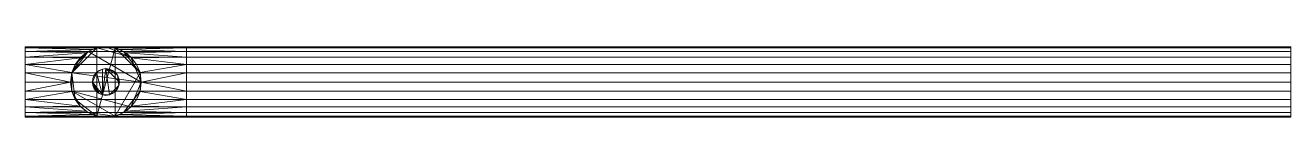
# Model space of a CAD drawing. Header units: inches. Extents: x -3325 to -59, y 5 to 733.
# Drawn here: x -151.86 to -128.36, y 386.27 to 387.58 of the extents above; entities that cross this region are included whole.
import ezdxf

# ---------------------------------------------------------------- set-up
doc = ezdxf.new("R2010")
doc.units = ezdxf.units.IN
doc.header["$MEASUREMENT"] = 0
doc.layers.add('F-SPRN', color=10, linetype='Continuous', lineweight=9)
doc.layers.add('P-PIPE', color=10, linetype='Continuous', lineweight=9)

# ---------------------------------------------------------------- blocks, each defined once
blk = doc.blocks.new('Sprinkler - Pendent_up - 1_2_ Pendent-388337-06 - Fifth Level')
at = {"layer": 'F-SPRN'}
mesh = blk.add_polyface(dxfattribs=at)
corners = [(0, 0.25), (-0.065, 0.241), (-0.125, 0.217), (-0.177, 0.177), (-0.217, 0.125), (-0.241, 0.065), (-0.25, 0), (-0.241, -0.065), (-0.217, -0.125), (-0.177, -0.177), (-0.125, -0.217), (-0.065, -0.241), (0, -0.25), (0.065, -0.241), (0.125, -0.217), (0.177, -0.177), (0.217, -0.125), (0.241, -0.065), (0.25, 0), (0.241, 0.065), (0.217, 0.125), (0.177, 0.177), (0.125, 0.217), (0.065, 0.241)]
mesh.append_faces([[corners[k] for k in face] for face in [(3, 1, 2), (17, 15, 16)]], dxfattribs={"vtx0": -1})
mesh.append_faces([[corners[k] for k in face] for face in [(0, 13, 17, 18)]], dxfattribs={"vtx0": -1, "vtx1": -1, "vtx3": -1})
mesh.append_faces([[corners[k] for k in face] for face in [(11, 0, 1, 3)]], dxfattribs={"vtx0": -1, "vtx2": -1, "vtx3": -1})
mesh.append_faces([[corners[k] for k in face] for face in [(0, 11, 12, 13)]], dxfattribs={"vtx0": -1, "vtx3": -1})
mesh.append_faces([[corners[k] for k in face] for face in [(9, 10, 6)]], dxfattribs={"vtx1": -1, "vtx2": -1})
mesh.append_faces([[corners[k] for k in face] for face in [(10, 11, 3, 6), (20, 21, 0, 18)]], dxfattribs={"vtx1": -1, "vtx2": -1, "vtx3": -1})
mesh.append_faces([[corners[k] for k in face] for face in [(7, 8, 9, 6), (4, 5, 6, 3), (22, 23, 0, 21), (18, 19, 20)]], dxfattribs={"vtx2": -1})
mesh.append_faces([[corners[k] for k in face] for face in [(13, 14, 15, 17)]], dxfattribs={"vtx2": -1, "vtx3": -1})
mesh = blk.add_polyface(dxfattribs=at)
corners = [(0, 0.25, -2.125), (0.065, 0.241, -2.125), (0.125, 0.217, -2.125), (0.177, 0.177, -2.125), (0.217, 0.125, -2.125), (0.241, 0.065, -2.125), (0.25, 0, -2.125), (0.241, -0.065, -2.125), (0.217, -0.125, -2.125), (0.177, -0.177, -2.125), (0.125, -0.217, -2.125), (0.065, -0.241, -2.125), (0, -0.25, -2.125), (-0.065, -0.241, -2.125), (-0.125, -0.217, -2.125), (-0.177, -0.177, -2.125), (-0.217, -0.125, -2.125), (-0.241, -0.065, -2.125), (-0.25, 0, -2.125), (-0.241, 0.065, -2.125), (-0.217, 0.125, -2.125), (-0.177, 0.177, -2.125), (-0.125, 0.217, -2.125), (-0.065, 0.241, -2.125)]
mesh.append_faces([[corners[k] for k in face] for face in [(9, 7, 8), (13, 11, 12)]], dxfattribs={"vtx0": -1})
mesh.append_faces([[corners[k] for k in face] for face in [(4, 0, 3)]], dxfattribs={"vtx0": -1, "vtx1": -1})
mesh.append_faces([[corners[k] for k in face] for face in [(0, 11, 13, 23), (13, 18, 21)]], dxfattribs={"vtx0": -1, "vtx1": -1, "vtx2": -1})
mesh.append_faces([[corners[k] for k in face] for face in [(7, 11, 0, 4)]], dxfattribs={"vtx0": -1, "vtx1": -1, "vtx2": -1, "vtx3": -1})
mesh.append_faces([[corners[k] for k in face] for face in [(6, 7, 4, 5)]], dxfattribs={"vtx1": -1})
mesh.append_faces([[corners[k] for k in face] for face in [(13, 14, 17, 18)]], dxfattribs={"vtx1": -1, "vtx3": -1})
mesh.append_faces([[corners[k] for k in face] for face in [(15, 16, 17, 14)]], dxfattribs={"vtx2": -1})
mesh.append_faces([[corners[k] for k in face] for face in [(9, 10, 11, 7), (21, 22, 23, 13)]], dxfattribs={"vtx2": -1, "vtx3": -1})
mesh.append_faces([[corners[k] for k in face] for face in [(0, 1, 2, 3), (18, 19, 20, 21)]], dxfattribs={"vtx3": -1})
mesh = blk.add_polyface(dxfattribs=at)
corners = [(0, -0.25), (-0.065, -0.241), (-0.125, -0.217), (-0.177, -0.177), (-0.217, -0.125), (-0.241, -0.065), (-0.25, 0), (-0.241, 0.065), (-0.217, 0.125), (-0.177, 0.177), (-0.125, 0.217), (-0.065, 0.241), (0, 0.25), (0, 0.25, -2.125), (-0.065, 0.241, -2.125), (-0.125, 0.217, -2.125), (-0.177, 0.177, -2.125), (-0.217, 0.125, -2.125), (-0.241, 0.065, -2.125), (-0.25, 0, -2.125), (-0.241, -0.065, -2.125), (-0.217, -0.125, -2.125), (-0.177, -0.177, -2.125), (-0.125, -0.217, -2.125), (-0.065, -0.241, -2.125), (0, -0.25, -2.125)]
mesh.append_faces([[corners[k] for k in face] for face in [(13, 14, 11, 12), (0, 1, 24, 25)]], dxfattribs={"vtx1": -1})
mesh.append_faces([[corners[k] for k in face] for face in [(14, 15, 10, 11), (16, 17, 8, 9), (15, 16, 9, 10), (17, 18, 7, 8), (6, 7, 18, 19), (19, 20, 5, 6), (20, 21, 4, 5), (22, 23, 2, 3), (21, 22, 3, 4), (23, 24, 1, 2)]], dxfattribs={"vtx1": -1, "vtx3": -1})
mesh = blk.add_polyface(dxfattribs=at)
corners = [(0, 0.25), (0.065, 0.241), (0.125, 0.217), (0.177, 0.177), (0.217, 0.125), (0.241, 0.065), (0.25, 0), (0.241, -0.065), (0.217, -0.125), (0.177, -0.177), (0.125, -0.217), (0.065, -0.241), (0, -0.25), (0, -0.25, -2.125), (0.065, -0.241, -2.125), (0.125, -0.217, -2.125), (0.177, -0.177, -2.125), (0.217, -0.125, -2.125), (0.241, -0.065, -2.125), (0.25, 0, -2.125), (0.241, 0.065, -2.125), (0.217, 0.125, -2.125), (0.177, 0.177, -2.125), (0.125, 0.217, -2.125), (0.065, 0.241, -2.125), (0, 0.25, -2.125)]
mesh.append_faces([[corners[k] for k in face] for face in [(13, 14, 11, 12), (0, 1, 24, 25)]], dxfattribs={"vtx1": -1})
mesh.append_faces([[corners[k] for k in face] for face in [(14, 15, 10, 11), (16, 17, 8, 9), (15, 16, 9, 10), (17, 18, 7, 8), (6, 7, 18, 19), (19, 20, 5, 6), (20, 21, 4, 5), (22, 23, 2, 3), (21, 22, 3, 4), (23, 24, 1, 2)]], dxfattribs={"vtx1": -1, "vtx3": -1})
blk = doc.blocks.new('Tee - Welded - Generic - Standard-1086689-06 - Fifth Level')
at = {"layer": 'P-PIPE'}
mesh = blk.add_polyface(dxfattribs=at)
corners = [(-1.496, -0.657), (-1.496, -0.635, 0.17), (-1.496, -0.569, 0.329), (-1.496, -0.465, 0.465), (-1.496, -0.329, 0.569), (-1.496, -0.17, 0.635), (-1.496, 0, 0.657), (-1.496, 0.17, 0.635), (-1.496, 0.329, 0.569), (-1.496, 0.465, 0.465), (-1.496, 0.569, 0.329), (-1.496, 0.635, 0.17), (-1.496, 0.657), (-1.496, 0.635, -0.17), (-1.496, 0.569, -0.329), (-1.496, 0.465, -0.465), (-1.496, 0.329, -0.569), (-1.496, 0.17, -0.635), (-1.496, 0, -0.657), (-1.496, -0.17, -0.635), (-1.496, -0.329, -0.569), (-1.496, -0.465, -0.465), (-1.496, -0.569, -0.329), (-1.496, -0.635, -0.17)]
mesh.append_faces([[corners[k] for k in face] for face in [(20, 17, 18, 19)]], dxfattribs={"vtx0": -1})
mesh.append_faces([[corners[k] for k in face] for face in [(23, 17, 20), (11, 23, 8, 10)]], dxfattribs={"vtx0": -1, "vtx1": -1, "vtx2": -1})
mesh.append_faces([[corners[k] for k in face] for face in [(17, 23, 11, 14)]], dxfattribs={"vtx0": -1, "vtx1": -1, "vtx2": -1, "vtx3": -1})
mesh.append_faces([[corners[k] for k in face] for face in [(16, 17, 14, 15), (9, 10, 8)]], dxfattribs={"vtx1": -1})
mesh.append_faces([[corners[k] for k in face] for face in [(7, 8, 3, 6)]], dxfattribs={"vtx1": -1, "vtx2": -1})
mesh.append_faces([[corners[k] for k in face] for face in [(23, 0, 3, 8)]], dxfattribs={"vtx1": -1, "vtx2": -1, "vtx3": -1})
mesh.append_faces([[corners[k] for k in face] for face in [(12, 13, 14, 11)]], dxfattribs={"vtx2": -1})
mesh.append_faces([[corners[k] for k in face] for face in [(20, 21, 22, 23), (0, 1, 2, 3), (3, 4, 5, 6)]], dxfattribs={"vtx3": -1})
mesh = blk.add_polyface(dxfattribs=at)
corners = [(-1.496, 0.657), (-1.496, 0.635, 0.17), (-1.496, 0.569, 0.329), (-1.496, 0.465, 0.465), (-1.496, 0.329, 0.569), (-1.496, 0.17, 0.635), (-1.496, 0, 0.657), (-1.496, -0.17, 0.635), (-1.496, -0.329, 0.569), (-1.496, -0.465, 0.465), (-1.496, -0.569, 0.329), (-1.496, -0.635, 0.17), (-1.496, -0.657), (-0.657, -0.657), (-0.634, -0.634, 0.175), (-0.569, -0.569, 0.329), (-0.477, -0.477, 0.452), (-0.369, -0.369, 0.545), (-0.25, -0.25, 0.608), (-0.126, -0.126, 0.645), (0, 0, 0.657), (0.126, -0.126, 0.645), (0.25, -0.25, 0.608), (0.369, -0.369, 0.545), (0.477, -0.477, 0.452), (0.569, -0.569, 0.329), (0.634, -0.634, 0.175), (0.657, -0.657), (1.496, -0.657), (1.496, -0.635, 0.17), (1.496, -0.569, 0.329), (1.496, -0.465, 0.465), (1.496, -0.329, 0.569), (1.496, -0.17, 0.635), (1.496, 0, 0.657), (1.496, 0.17, 0.635), (1.496, 0.329, 0.569), (1.496, 0.465, 0.465), (1.496, 0.569, 0.329), (1.496, 0.635, 0.17), (1.496, 0.657)]
mesh.append_faces([[corners[k] for k in face] for face in [(13, 11, 12)]], dxfattribs={"vtx0": -1})
mesh.append_faces([[corners[k] for k in face] for face in [(27, 29, 26), (25, 30, 24), (11, 14, 10), (9, 17, 8), (16, 10, 15), (23, 32, 22), (21, 34, 20), (22, 33, 21), (33, 22, 32), (19, 7, 18), (7, 19, 6)]], dxfattribs={"vtx0": -1, "vtx1": -1})
mesh.append_faces([[corners[k] for k in face] for face in [(30, 25, 26), (24, 30, 31), (8, 17, 18), (21, 33, 34), (18, 7, 8), (20, 5, 6)]], dxfattribs={"vtx0": -1, "vtx2": -1})
mesh.append_faces([[corners[k] for k in face] for face in [(20, 34, 35, 5)]], dxfattribs={"vtx0": -1, "vtx2": -1, "vtx3": -1})
mesh.append_faces([[corners[k] for k in face] for face in [(28, 29, 27)]], dxfattribs={"vtx1": -1})
mesh.append_faces([[corners[k] for k in face] for face in [(29, 30, 26), (31, 32, 23), (23, 24, 31), (13, 14, 11), (14, 15, 10), (16, 17, 9), (9, 10, 16), (19, 20, 6)]], dxfattribs={"vtx1": -1, "vtx2": -1})
mesh.append_faces([[corners[k] for k in face] for face in [(38, 39, 1, 2), (36, 37, 3, 4), (37, 38, 2, 3), (35, 36, 4, 5)]], dxfattribs={"vtx1": -1, "vtx3": -1})
mesh.append_faces([[corners[k] for k in face] for face in [(39, 40, 0, 1)]], dxfattribs={"vtx3": -1})
mesh = blk.add_polyface(dxfattribs=at)
corners = [(-1.496, -0.657), (-1.496, -0.635, -0.17), (-1.496, -0.569, -0.329), (-1.496, -0.465, -0.465), (-1.496, -0.329, -0.569), (-1.496, -0.17, -0.635), (-1.496, 0, -0.657), (-1.496, 0.17, -0.635), (-1.496, 0.329, -0.569), (-1.496, 0.465, -0.465), (-1.496, 0.569, -0.329), (-1.496, 0.635, -0.17), (-1.496, 0.657), (1.496, 0.657), (1.496, 0.635, -0.17), (1.496, 0.569, -0.329), (1.496, 0.465, -0.465), (1.496, 0.329, -0.569), (1.496, 0.17, -0.635), (1.496, 0, -0.657), (1.496, -0.17, -0.635), (1.496, -0.329, -0.569), (1.496, -0.465, -0.465), (1.496, -0.569, -0.329), (1.496, -0.635, -0.17), (1.496, -0.657), (0.657, -0.657), (0.634, -0.634, -0.175), (0.569, -0.569, -0.329), (0.477, -0.477, -0.452), (0.369, -0.369, -0.545), (0.25, -0.25, -0.608), (0.126, -0.126, -0.645), (0, 0, -0.657), (-0.126, -0.126, -0.645), (-0.25, -0.25, -0.608), (-0.369, -0.369, -0.545), (-0.477, -0.477, -0.452), (-0.569, -0.569, -0.329), (-0.634, -0.634, -0.175), (-0.657, -0.657)]
mesh.append_faces([[corners[k] for k in face] for face in [(1, 40, 0)]], dxfattribs={"vtx0": -1})
mesh.append_faces([[corners[k] for k in face] for face in [(33, 19, 32), (6, 34, 5), (32, 20, 31), (24, 27, 23), (27, 24, 26), (36, 4, 35), (3, 37, 2), (38, 2, 37), (21, 31, 20)]], dxfattribs={"vtx0": -1, "vtx1": -1})
mesh.append_faces([[corners[k] for k in face] for face in [(35, 4, 5), (6, 33, 34), (23, 28, 29), (29, 22, 23), (21, 30, 31), (23, 27, 28), (36, 3, 4), (3, 36, 37), (39, 1, 2)]], dxfattribs={"vtx0": -1, "vtx2": -1})
mesh.append_faces([[corners[k] for k in face] for face in [(13, 14, 11, 12)]], dxfattribs={"vtx1": -1})
mesh.append_faces([[corners[k] for k in face] for face in [(19, 20, 32), (34, 35, 5), (6, 7, 33), (21, 22, 30), (29, 30, 22), (39, 40, 1), (38, 39, 2)]], dxfattribs={"vtx1": -1, "vtx2": -1})
mesh.append_faces([[corners[k] for k in face] for face in [(18, 19, 33, 7)]], dxfattribs={"vtx1": -1, "vtx2": -1, "vtx3": -1})
mesh.append_faces([[corners[k] for k in face] for face in [(15, 16, 9, 10), (14, 15, 10, 11), (16, 17, 8, 9), (17, 18, 7, 8)]], dxfattribs={"vtx1": -1, "vtx3": -1})
mesh.append_faces([[corners[k] for k in face] for face in [(24, 25, 26)]], dxfattribs={"vtx2": -1})
mesh = blk.add_polyface(dxfattribs=at)
corners = [(1.496, -0.657), (1.496, -0.635, -0.17), (1.496, -0.569, -0.329), (1.496, -0.465, -0.465), (1.496, -0.329, -0.569), (1.496, -0.17, -0.635), (1.496, 0, -0.657), (1.496, 0.17, -0.635), (1.496, 0.329, -0.569), (1.496, 0.465, -0.465), (1.496, 0.569, -0.329), (1.496, 0.635, -0.17), (1.496, 0.657), (1.496, 0.635, 0.17), (1.496, 0.569, 0.329), (1.496, 0.465, 0.465), (1.496, 0.329, 0.569), (1.496, 0.17, 0.635), (1.496, 0, 0.657), (1.496, -0.17, 0.635), (1.496, -0.329, 0.569), (1.496, -0.465, 0.465), (1.496, -0.569, 0.329), (1.496, -0.635, 0.17)]
mesh.append_faces([[corners[k] for k in face] for face in [(7, 5, 6), (10, 8, 9), (4, 2, 3), (16, 14, 15), (23, 21, 22)]], dxfattribs={"vtx0": -1})
mesh.append_faces([[corners[k] for k in face] for face in [(1, 5, 0)]], dxfattribs={"vtx0": -1, "vtx1": -1})
mesh.append_faces([[corners[k] for k in face] for face in [(5, 10, 11, 0), (23, 12, 13, 21)]], dxfattribs={"vtx0": -1, "vtx2": -1, "vtx3": -1})
mesh.append_faces([[corners[k] for k in face] for face in [(21, 16, 17, 18)]], dxfattribs={"vtx0": -1, "vtx3": -1})
mesh.append_faces([[corners[k] for k in face] for face in [(7, 8, 10, 5), (13, 14, 16, 21)]], dxfattribs={"vtx1": -1, "vtx2": -1, "vtx3": -1})
mesh.append_faces([[corners[k] for k in face] for face in [(4, 5, 1, 2), (23, 0, 11, 12)]], dxfattribs={"vtx1": -1, "vtx3": -1})
mesh.append_faces([[corners[k] for k in face] for face in [(19, 20, 21, 18)]], dxfattribs={"vtx2": -1})
mesh = blk.add_polyface(dxfattribs=at)
corners = [(-0.657, -1.496), (-0.635, -1.496, 0.17), (-0.569, -1.496, 0.329), (-0.465, -1.496, 0.465), (-0.329, -1.496, 0.569), (-0.17, -1.496, 0.635), (0, -1.496, 0.657), (0.17, -1.496, 0.635), (0.329, -1.496, 0.569), (0.465, -1.496, 0.465), (0.569, -1.496, 0.329), (0.635, -1.496, 0.17), (0.657, -1.496), (0.657, -0.657), (0.634, -0.634, 0.175), (0.569, -0.569, 0.329), (0.477, -0.477, 0.452), (0.369, -0.369, 0.545), (0.25, -0.25, 0.608), (0.126, -0.126, 0.645), (0, 0, 0.657), (-0.126, -0.126, 0.645), (-0.25, -0.25, 0.608), (-0.369, -0.369, 0.545), (-0.477, -0.477, 0.452), (-0.569, -0.569, 0.329), (-0.634, -0.634, 0.175), (-0.657, -0.657)]
mesh.append_faces([[corners[k] for k in face] for face in [(13, 11, 12)]], dxfattribs={"vtx0": -1})
mesh.append_faces([[corners[k] for k in face] for face in [(22, 5, 21), (24, 3, 23), (8, 18, 7), (17, 9, 16)]], dxfattribs={"vtx0": -1, "vtx1": -1})
mesh.append_faces([[corners[k] for k in face] for face in [(24, 2, 3), (26, 1, 2), (22, 4, 5), (6, 20, 21), (21, 5, 6), (19, 6, 7), (16, 9, 10), (17, 8, 9), (6, 19, 20)]], dxfattribs={"vtx0": -1, "vtx2": -1})
mesh.append_faces([[corners[k] for k in face] for face in [(26, 27, 1), (3, 4, 23), (25, 26, 2), (24, 25, 2), (22, 23, 4), (10, 11, 14), (18, 19, 7), (17, 18, 8), (13, 14, 11), (15, 16, 10), (14, 15, 10)]], dxfattribs={"vtx1": -1, "vtx2": -1})
mesh.append_faces([[corners[k] for k in face] for face in [(27, 0, 1)]], dxfattribs={"vtx2": -1})
mesh = blk.add_polyface(dxfattribs=at)
corners = [(0.657, -1.496), (0.635, -1.496, -0.17), (0.569, -1.496, -0.329), (0.465, -1.496, -0.465), (0.329, -1.496, -0.569), (0.17, -1.496, -0.635), (0, -1.496, -0.657), (-0.17, -1.496, -0.635), (-0.329, -1.496, -0.569), (-0.465, -1.496, -0.465), (-0.569, -1.496, -0.329), (-0.635, -1.496, -0.17), (-0.657, -1.496), (-0.657, -0.657), (-0.634, -0.634, -0.175), (-0.569, -0.569, -0.329), (-0.477, -0.477, -0.452), (-0.369, -0.369, -0.545), (-0.25, -0.25, -0.608), (-0.126, -0.126, -0.645), (0, 0, -0.657), (0.126, -0.126, -0.645), (0.25, -0.25, -0.608), (0.369, -0.369, -0.545), (0.477, -0.477, -0.452), (0.569, -0.569, -0.329), (0.634, -0.634, -0.175), (0.657, -0.657)]
mesh.append_faces([[corners[k] for k in face] for face in [(13, 11, 12)]], dxfattribs={"vtx0": -1})
mesh.append_faces([[corners[k] for k in face] for face in [(22, 5, 21), (24, 3, 23), (8, 18, 7), (17, 9, 16)]], dxfattribs={"vtx0": -1, "vtx1": -1})
mesh.append_faces([[corners[k] for k in face] for face in [(24, 2, 3), (26, 1, 2), (22, 4, 5), (6, 20, 21), (21, 5, 6), (19, 6, 7), (16, 9, 10), (17, 8, 9), (6, 19, 20)]], dxfattribs={"vtx0": -1, "vtx2": -1})
mesh.append_faces([[corners[k] for k in face] for face in [(0, 1, 27)]], dxfattribs={"vtx1": -1})
mesh.append_faces([[corners[k] for k in face] for face in [(26, 27, 1), (3, 4, 23), (25, 26, 2), (24, 25, 2), (22, 23, 4), (10, 11, 14), (18, 19, 7), (17, 18, 8), (13, 14, 11), (15, 16, 10), (14, 15, 10)]], dxfattribs={"vtx1": -1, "vtx2": -1})
mesh = blk.add_polyface(dxfattribs=at)
corners = [(-0.657, -1.496), (-0.635, -1.496, -0.17), (-0.569, -1.496, -0.329), (-0.465, -1.496, -0.465), (-0.329, -1.496, -0.569), (-0.17, -1.496, -0.635), (0, -1.496, -0.657), (0.17, -1.496, -0.635), (0.329, -1.496, -0.569), (0.465, -1.496, -0.465), (0.569, -1.496, -0.329), (0.635, -1.496, -0.17), (0.657, -1.496), (0.635, -1.496, 0.17), (0.569, -1.496, 0.329), (0.465, -1.496, 0.465), (0.329, -1.496, 0.569), (0.17, -1.496, 0.635), (0, -1.496, 0.657), (-0.17, -1.496, 0.635), (-0.329, -1.496, 0.569), (-0.465, -1.496, 0.465), (-0.569, -1.496, 0.329), (-0.635, -1.496, 0.17)]
mesh.append_faces([[corners[k] for k in face] for face in [(16, 14, 15), (13, 11, 12)]], dxfattribs={"vtx0": -1})
mesh.append_faces([[corners[k] for k in face] for face in [(0, 3, 11, 13)]], dxfattribs={"vtx0": -1, "vtx1": -1, "vtx2": -1, "vtx3": -1})
mesh.append_faces([[corners[k] for k in face] for face in [(16, 0, 13, 14), (21, 0, 16, 17)]], dxfattribs={"vtx0": -1, "vtx1": -1, "vtx3": -1})
mesh.append_faces([[corners[k] for k in face] for face in [(5, 8, 9, 11)]], dxfattribs={"vtx0": -1, "vtx2": -1, "vtx3": -1})
mesh.append_faces([[corners[k] for k in face] for face in [(17, 18, 21)]], dxfattribs={"vtx1": -1, "vtx2": -1})
mesh.append_faces([[corners[k] for k in face] for face in [(6, 7, 8, 5), (9, 10, 11), (22, 23, 0, 21), (19, 20, 21, 18)]], dxfattribs={"vtx2": -1})
mesh.append_faces([[corners[k] for k in face] for face in [(3, 4, 5, 11)]], dxfattribs={"vtx2": -1, "vtx3": -1})
mesh.append_faces([[corners[k] for k in face] for face in [(0, 1, 2, 3)]], dxfattribs={"vtx3": -1})

msp = doc.modelspace()

# ---------------------------------------------------------------- linework, layer by layer
at = {"layer": 'P-PIPE', "color": 1}
for p, q in [((-148.869, 386.925, 1084), (-151.861, 386.925, 1084)), ((-150.365, 386.925, 1082.504), (-150.365, 386.925, 1071)), ((-150.365, 386.925, 1082.504), (-150.365, 386.925, 1071)), ((-150.365, 386.925, 1082.504), (-150.365, 386.925, 1084)), ((-148.869, 386.925, 1084), (-128.365, 386.925, 1084)), ((-148.869, 386.925, 1084), (-128.365, 386.925, 1084))]:
    msp.add_line(p, q, dxfattribs=at)

# ---------------------------------------------------------------- block references
at = {"layer": 'P-PIPE', "color": 1, "extrusion": (0, 1, 0)}
msp.add_blockref('Tee - Welded - Generic - Standard-1086689-06 - Fifth Level', (150.365, 1084, 386.925), dxfattribs=at)
at = {"layer": 'P-PIPE', "color": 1}
msp.add_blockref('Sprinkler - Pendent_up - 1_2_ Pendent-388337-06 - Fifth Level', (-150.365, 386.925, 1071), dxfattribs=at)

# ---------------------------------------------------------------- meshes
mesh = msp.add_polyface(dxfattribs=at)
corners = [(-149.707, 386.925, 1082.504), (-149.73, 387.095, 1082.504), (-149.796, 387.254, 1082.504), (-149.9, 387.39, 1082.504), (-150.036, 387.494, 1082.504), (-150.195, 387.56, 1082.504), (-150.365, 387.583, 1082.504), (-150.535, 387.56, 1082.504), (-150.694, 387.494, 1082.504), (-150.83, 387.39, 1082.504), (-150.934, 387.254, 1082.504), (-151, 387.095, 1082.504), (-151.022, 386.925, 1082.504), (-151, 386.755, 1082.504), (-150.934, 386.596, 1082.504), (-150.83, 386.46, 1082.504), (-150.694, 386.356, 1082.504), (-150.535, 386.29, 1082.504), (-150.365, 386.268, 1082.504), (-150.195, 386.29, 1082.504), (-150.036, 386.356, 1082.504), (-149.9, 386.46, 1082.504), (-149.796, 386.596, 1082.504), (-149.73, 386.755, 1082.504)]
mesh.append_faces([[corners[k] for k in face] for face in [(19, 5, 17, 18)]], dxfattribs={"vtx0": -1, "vtx1": -1, "color": 1})
mesh.append_faces([[corners[k] for k in face] for face in [(14, 17, 7, 11)]], dxfattribs={"vtx0": -1, "vtx1": -1, "vtx2": -1, "vtx3": -1, "color": 1})
mesh.append_faces([[corners[k] for k in face] for face in [(23, 1, 19, 20)]], dxfattribs={"vtx0": -1, "vtx1": -1, "vtx3": -1, "color": 1})
mesh.append_faces([[corners[k] for k in face] for face in [(1, 4, 5, 19)]], dxfattribs={"vtx0": -1, "vtx2": -1, "vtx3": -1, "color": 1})
mesh.append_faces([[corners[k] for k in face] for face in [(11, 7, 8, 9)]], dxfattribs={"vtx0": -1, "vtx3": -1, "color": 1})
mesh.append_faces([[corners[k] for k in face] for face in [(16, 17, 14, 15), (10, 11, 9)]], dxfattribs={"vtx1": -1, "color": 1})
mesh.append_faces([[corners[k] for k in face] for face in [(21, 22, 23, 20), (23, 0, 1), (12, 13, 14, 11)]], dxfattribs={"vtx2": -1, "color": 1})
mesh.append_faces([[corners[k] for k in face] for face in [(5, 6, 7, 17)]], dxfattribs={"vtx2": -1, "vtx3": -1, "color": 1})
mesh.append_faces([[corners[k] for k in face] for face in [(1, 2, 3, 4)]], dxfattribs={"vtx3": -1, "color": 1})
mesh = msp.add_polyface(dxfattribs=at)
corners = [(-149.707, 386.925, 1071), (-149.73, 386.755, 1071), (-149.796, 386.596, 1071), (-149.9, 386.46, 1071), (-150.036, 386.356, 1071), (-150.195, 386.29, 1071), (-150.365, 386.268, 1071), (-150.535, 386.29, 1071), (-150.694, 386.356, 1071), (-150.83, 386.46, 1071), (-150.934, 386.596, 1071), (-151, 386.755, 1071), (-151.022, 386.925, 1071), (-151, 387.095, 1071), (-150.934, 387.254, 1071), (-150.83, 387.39, 1071), (-150.694, 387.494, 1071), (-150.535, 387.56, 1071), (-150.365, 387.583, 1071), (-150.195, 387.56, 1071), (-150.036, 387.494, 1071), (-149.9, 387.39, 1071), (-149.796, 387.254, 1071), (-149.73, 387.095, 1071)]
mesh.append_faces([[corners[k] for k in face] for face in [(10, 7, 8, 9)]], dxfattribs={"vtx0": -1, "color": 1})
mesh.append_faces([[corners[k] for k in face] for face in [(20, 23, 19), (17, 13, 16)]], dxfattribs={"vtx0": -1, "vtx1": -1, "color": 1})
mesh.append_faces([[corners[k] for k in face] for face in [(5, 23, 1, 4)]], dxfattribs={"vtx0": -1, "vtx1": -1, "vtx2": -1, "color": 1})
mesh.append_faces([[corners[k] for k in face] for face in [(5, 7, 19, 23), (17, 7, 10, 13)]], dxfattribs={"vtx0": -1, "vtx1": -1, "vtx2": -1, "vtx3": -1, "color": 1})
mesh.append_faces([[corners[k] for k in face] for face in [(21, 22, 23, 20), (23, 0, 1), (5, 6, 7)]], dxfattribs={"vtx2": -1, "color": 1})
mesh.append_faces([[corners[k] for k in face] for face in [(17, 18, 19, 7)]], dxfattribs={"vtx2": -1, "vtx3": -1, "color": 1})
mesh.append_faces([[corners[k] for k in face] for face in [(1, 2, 3, 4), (10, 11, 12, 13), (13, 14, 15, 16)]], dxfattribs={"vtx3": -1, "color": 1})
mesh = msp.add_polyface(dxfattribs=at)
corners = [(-151.022, 386.925, 1082.504), (-151, 387.095, 1082.504), (-150.934, 387.254, 1082.504), (-150.83, 387.39, 1082.504), (-150.694, 387.494, 1082.504), (-150.535, 387.56, 1082.504), (-150.365, 387.583, 1082.504), (-150.365, 387.583, 1071), (-150.535, 387.56, 1071), (-150.694, 387.494, 1071), (-150.83, 387.39, 1071), (-150.934, 387.254, 1071), (-151, 387.095, 1071), (-151.022, 386.925, 1071)]
mesh.append_faces([[corners[k] for k in face] for face in [(7, 8, 5, 6)]], dxfattribs={"vtx1": -1, "color": 1})
mesh.append_faces([[corners[k] for k in face] for face in [(8, 9, 4, 5), (3, 4, 9, 10), (11, 12, 1, 2), (2, 3, 10, 11)]], dxfattribs={"vtx1": -1, "vtx3": -1, "color": 1})
mesh.append_faces([[corners[k] for k in face] for face in [(12, 13, 0, 1)]], dxfattribs={"vtx3": -1, "color": 1})
mesh = msp.add_polyface(dxfattribs=at)
corners = [(-150.365, 387.583, 1082.504), (-150.195, 387.56, 1082.504), (-150.036, 387.494, 1082.504), (-149.9, 387.39, 1082.504), (-149.796, 387.254, 1082.504), (-149.73, 387.095, 1082.504), (-149.707, 386.925, 1082.504), (-149.707, 386.925, 1071), (-149.73, 387.095, 1071), (-149.796, 387.254, 1071), (-149.9, 387.39, 1071), (-150.036, 387.494, 1071), (-150.195, 387.56, 1071), (-150.365, 387.583, 1071)]
mesh.append_faces([[corners[k] for k in face] for face in [(8, 9, 4, 5), (3, 4, 9, 10), (11, 12, 1, 2), (2, 3, 10, 11)]], dxfattribs={"vtx1": -1, "vtx3": -1, "color": 1})
mesh.append_faces([[corners[k] for k in face] for face in [(6, 7, 8, 5)]], dxfattribs={"vtx2": -1, "color": 1})
mesh.append_faces([[corners[k] for k in face] for face in [(12, 13, 0, 1)]], dxfattribs={"vtx3": -1, "color": 1})
mesh = msp.add_polyface(dxfattribs=at)
corners = [(-148.869, 386.268, 1084), (-148.869, 386.29, 1084.17), (-148.869, 386.356, 1084.329), (-148.869, 386.46, 1084.465), (-148.869, 386.596, 1084.569), (-148.869, 386.755, 1084.635), (-148.869, 386.925, 1084.657), (-148.869, 387.095, 1084.635), (-148.869, 387.254, 1084.569), (-148.869, 387.39, 1084.465), (-148.869, 387.494, 1084.329), (-148.869, 387.56, 1084.17), (-148.869, 387.583, 1084), (-148.869, 387.56, 1083.83), (-148.869, 387.494, 1083.671), (-148.869, 387.39, 1083.535), (-148.869, 387.254, 1083.431), (-148.869, 387.095, 1083.365), (-148.869, 386.925, 1083.342), (-148.869, 386.755, 1083.365), (-148.869, 386.596, 1083.431), (-148.869, 386.46, 1083.535), (-148.869, 386.356, 1083.671), (-148.869, 386.29, 1083.83)]
mesh.append_faces([[corners[k] for k in face] for face in [(19, 17, 18), (13, 11, 12)]], dxfattribs={"vtx0": -1, "color": 1})
mesh.append_faces([[corners[k] for k in face] for face in [(21, 15, 19, 20), (15, 11, 13, 14)]], dxfattribs={"vtx0": -1, "vtx1": -1, "color": 1})
mesh.append_faces([[corners[k] for k in face] for face in [(3, 8, 11)]], dxfattribs={"vtx0": -1, "vtx1": -1, "vtx2": -1, "color": 1})
mesh.append_faces([[corners[k] for k in face] for face in [(15, 21, 3, 11)]], dxfattribs={"vtx0": -1, "vtx1": -1, "vtx2": -1, "vtx3": -1, "color": 1})
mesh.append_faces([[corners[k] for k in face] for face in [(23, 0, 1)]], dxfattribs={"vtx2": -1, "color": 1})
mesh.append_faces([[corners[k] for k in face] for face in [(21, 22, 23, 3), (1, 2, 3, 23), (3, 4, 5, 8), (15, 16, 17, 19)]], dxfattribs={"vtx2": -1, "vtx3": -1, "color": 1})
mesh.append_faces([[corners[k] for k in face] for face in [(5, 6, 7, 8), (8, 9, 10, 11)]], dxfattribs={"vtx3": -1, "color": 1})
mesh = msp.add_polyface(dxfattribs=at)
corners = [(-148.869, 387.583, 1084), (-148.869, 387.56, 1084.17), (-148.869, 387.494, 1084.329), (-148.869, 387.39, 1084.465), (-148.869, 387.254, 1084.569), (-148.869, 387.095, 1084.635), (-148.869, 386.925, 1084.657), (-128.365, 386.925, 1084.657), (-128.365, 387.095, 1084.635), (-128.365, 387.254, 1084.569), (-128.365, 387.39, 1084.465), (-128.365, 387.494, 1084.329), (-128.365, 387.56, 1084.17), (-128.365, 387.583, 1084)]
mesh.append_faces([[corners[k] for k in face] for face in [(7, 8, 5, 6)]], dxfattribs={"vtx1": -1, "color": 1})
mesh.append_faces([[corners[k] for k in face] for face in [(8, 9, 4, 5), (3, 4, 9, 10), (11, 12, 1, 2), (2, 3, 10, 11)]], dxfattribs={"vtx1": -1, "vtx3": -1, "color": 1})
mesh.append_faces([[corners[k] for k in face] for face in [(12, 13, 0, 1)]], dxfattribs={"vtx3": -1, "color": 1})
mesh = msp.add_polyface(dxfattribs=at)
corners = [(-148.869, 386.925, 1083.342), (-148.869, 387.095, 1083.365), (-148.869, 387.254, 1083.431), (-148.869, 387.39, 1083.535), (-148.869, 387.494, 1083.671), (-148.869, 387.56, 1083.83), (-148.869, 387.583, 1084), (-128.365, 387.583, 1084), (-128.365, 387.56, 1083.83), (-128.365, 387.494, 1083.671), (-128.365, 387.39, 1083.535), (-128.365, 387.254, 1083.431), (-128.365, 387.095, 1083.365), (-128.365, 386.925, 1083.342)]
mesh.append_faces([[corners[k] for k in face] for face in [(7, 8, 5, 6)]], dxfattribs={"vtx1": -1, "color": 1})
mesh.append_faces([[corners[k] for k in face] for face in [(8, 9, 4, 5), (3, 4, 9, 10), (11, 12, 1, 2), (2, 3, 10, 11)]], dxfattribs={"vtx1": -1, "vtx3": -1, "color": 1})
mesh.append_faces([[corners[k] for k in face] for face in [(12, 13, 0, 1)]], dxfattribs={"vtx3": -1, "color": 1})
mesh = msp.add_polyface(dxfattribs=at)
corners = [(-128.365, 386.268, 1084), (-128.365, 386.29, 1083.83), (-128.365, 386.356, 1083.671), (-128.365, 386.46, 1083.535), (-128.365, 386.596, 1083.431), (-128.365, 386.755, 1083.365), (-128.365, 386.925, 1083.342), (-128.365, 387.095, 1083.365), (-128.365, 387.254, 1083.431), (-128.365, 387.39, 1083.535), (-128.365, 387.494, 1083.671), (-128.365, 387.56, 1083.83), (-128.365, 387.583, 1084), (-128.365, 387.56, 1084.17), (-128.365, 387.494, 1084.329), (-128.365, 387.39, 1084.465), (-128.365, 387.254, 1084.569), (-128.365, 387.095, 1084.635), (-128.365, 386.925, 1084.657), (-128.365, 386.755, 1084.635), (-128.365, 386.596, 1084.569), (-128.365, 386.46, 1084.465), (-128.365, 386.356, 1084.329), (-128.365, 386.29, 1084.17)]
mesh.append_faces([[corners[k] for k in face] for face in [(23, 21, 22)]], dxfattribs={"vtx0": -1, "color": 1})
mesh.append_faces([[corners[k] for k in face] for face in [(5, 9, 3, 4), (11, 13, 9, 10)]], dxfattribs={"vtx0": -1, "vtx1": -1, "color": 1})
mesh.append_faces([[corners[k] for k in face] for face in [(13, 16, 21)]], dxfattribs={"vtx0": -1, "vtx1": -1, "vtx2": -1, "color": 1})
mesh.append_faces([[corners[k] for k in face] for face in [(21, 3, 9, 13)]], dxfattribs={"vtx0": -1, "vtx1": -1, "vtx2": -1, "vtx3": -1, "color": 1})
mesh.append_faces([[corners[k] for k in face] for face in [(12, 13, 11)]], dxfattribs={"vtx1": -1, "color": 1})
mesh.append_faces([[corners[k] for k in face] for face in [(7, 8, 9), (17, 18, 19, 16), (14, 15, 16, 13)]], dxfattribs={"vtx2": -1, "color": 1})
mesh.append_faces([[corners[k] for k in face] for face in [(1, 2, 3, 21), (23, 0, 1, 21), (19, 20, 21, 16), (5, 6, 7, 9)]], dxfattribs={"vtx2": -1, "vtx3": -1, "color": 1})
mesh = msp.add_polyface(dxfattribs=at)
corners = [(-150.365, 386.268, 1082.504), (-150.535, 386.29, 1082.504), (-150.694, 386.356, 1082.504), (-150.83, 386.46, 1082.504), (-150.934, 386.596, 1082.504), (-151, 386.755, 1082.504), (-151.022, 386.925, 1082.504), (-151.022, 386.925, 1071), (-151, 386.755, 1071), (-150.934, 386.596, 1071), (-150.83, 386.46, 1071), (-150.694, 386.356, 1071), (-150.535, 386.29, 1071), (-150.365, 386.268, 1071)]
mesh.append_faces([[corners[k] for k in face] for face in [(7, 8, 5, 6)]], dxfattribs={"vtx1": -1, "color": 1})
mesh.append_faces([[corners[k] for k in face] for face in [(8, 9, 4, 5), (3, 4, 9, 10), (11, 12, 1, 2), (2, 3, 10, 11)]], dxfattribs={"vtx1": -1, "vtx3": -1, "color": 1})
mesh.append_faces([[corners[k] for k in face] for face in [(12, 13, 0, 1)]], dxfattribs={"vtx3": -1, "color": 1})
mesh = msp.add_polyface(dxfattribs=at)
corners = [(-149.707, 386.925, 1082.504), (-149.73, 386.755, 1082.504), (-149.796, 386.596, 1082.504), (-149.9, 386.46, 1082.504), (-150.036, 386.356, 1082.504), (-150.195, 386.29, 1082.504), (-150.365, 386.268, 1082.504), (-150.365, 386.268, 1071), (-150.195, 386.29, 1071), (-150.036, 386.356, 1071), (-149.9, 386.46, 1071), (-149.796, 386.596, 1071), (-149.73, 386.755, 1071), (-149.707, 386.925, 1071)]
mesh.append_faces([[corners[k] for k in face] for face in [(7, 8, 5, 6)]], dxfattribs={"vtx1": -1, "color": 1})
mesh.append_faces([[corners[k] for k in face] for face in [(8, 9, 4, 5), (3, 4, 9, 10), (11, 12, 1, 2), (2, 3, 10, 11)]], dxfattribs={"vtx1": -1, "vtx3": -1, "color": 1})
mesh.append_faces([[corners[k] for k in face] for face in [(12, 13, 0, 1)]], dxfattribs={"vtx3": -1, "color": 1})
mesh = msp.add_polyface(dxfattribs=at)
corners = [(-148.869, 386.925, 1084.657), (-148.869, 386.755, 1084.635), (-148.869, 386.596, 1084.569), (-148.869, 386.46, 1084.465), (-148.869, 386.356, 1084.329), (-148.869, 386.29, 1084.17), (-148.869, 386.268, 1084), (-128.365, 386.268, 1084), (-128.365, 386.29, 1084.17), (-128.365, 386.356, 1084.329), (-128.365, 386.46, 1084.465), (-128.365, 386.596, 1084.569), (-128.365, 386.755, 1084.635), (-128.365, 386.925, 1084.657)]
mesh.append_faces([[corners[k] for k in face] for face in [(7, 8, 5, 6)]], dxfattribs={"vtx1": -1, "color": 1})
mesh.append_faces([[corners[k] for k in face] for face in [(8, 9, 4, 5), (3, 4, 9, 10), (11, 12, 1, 2), (2, 3, 10, 11)]], dxfattribs={"vtx1": -1, "vtx3": -1, "color": 1})
mesh.append_faces([[corners[k] for k in face] for face in [(12, 13, 0, 1)]], dxfattribs={"vtx3": -1, "color": 1})
mesh = msp.add_polyface(dxfattribs=at)
corners = [(-148.869, 386.268, 1084), (-148.869, 386.29, 1083.83), (-148.869, 386.356, 1083.671), (-148.869, 386.46, 1083.535), (-148.869, 386.596, 1083.431), (-148.869, 386.755, 1083.365), (-148.869, 386.925, 1083.342), (-128.365, 386.925, 1083.342), (-128.365, 386.755, 1083.365), (-128.365, 386.596, 1083.431), (-128.365, 386.46, 1083.535), (-128.365, 386.356, 1083.671), (-128.365, 386.29, 1083.83), (-128.365, 386.268, 1084)]
mesh.append_faces([[corners[k] for k in face] for face in [(7, 8, 5, 6)]], dxfattribs={"vtx1": -1, "color": 1})
mesh.append_faces([[corners[k] for k in face] for face in [(8, 9, 4, 5), (3, 4, 9, 10), (11, 12, 1, 2), (2, 3, 10, 11)]], dxfattribs={"vtx1": -1, "vtx3": -1, "color": 1})
mesh.append_faces([[corners[k] for k in face] for face in [(12, 13, 0, 1)]], dxfattribs={"vtx3": -1, "color": 1})

doc.saveas('drawing.dxf')
